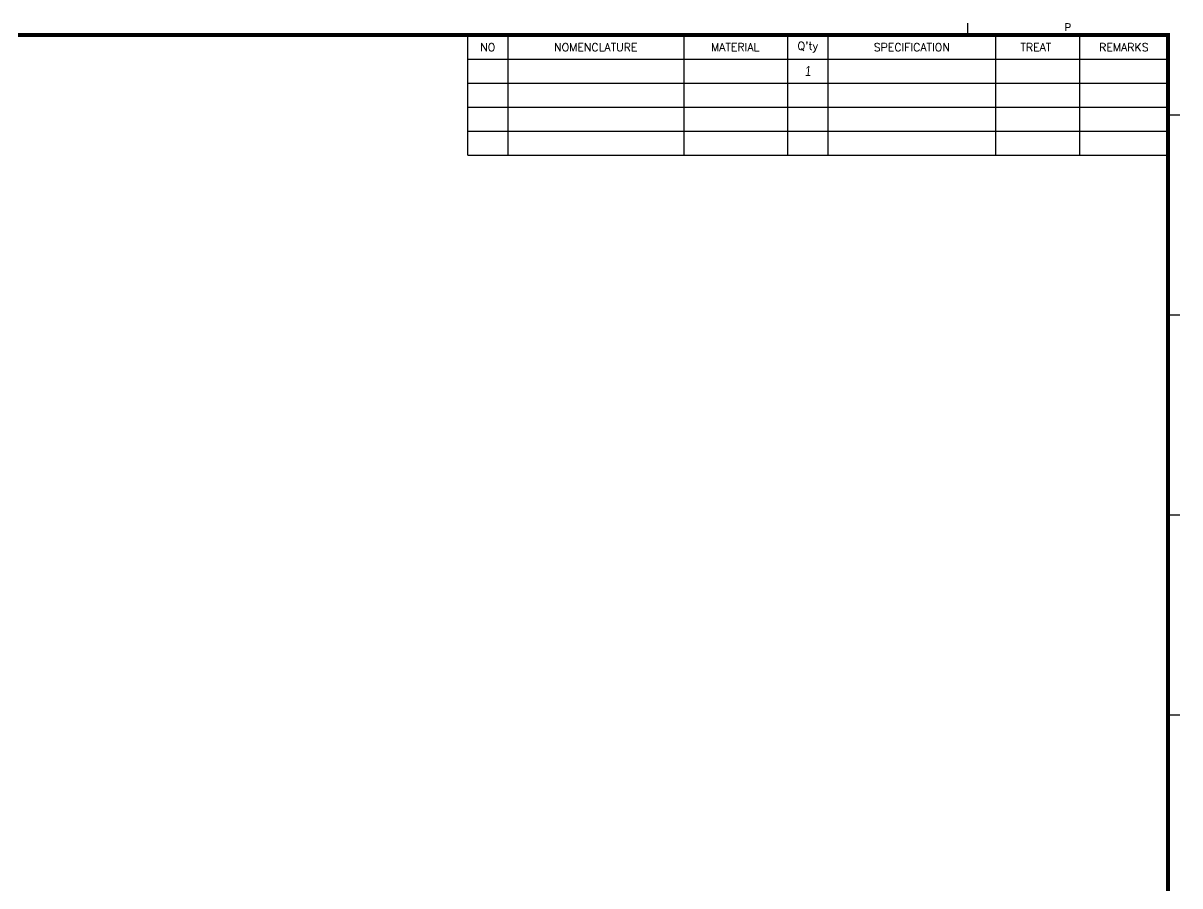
# Model space of a CAD drawing. Header units: millimetres. Extents: x 509 to 5579, y -1329 to 587.
# Drawn here: x 2471.5 to 2760.7, y -988.3 to -772.6 of the extents above; entities that cross this region are included whole.
import ezdxf
from ezdxf.enums import TextEntityAlignment as Align

# ---------------------------------------------------------------- set-up
doc = ezdxf.new("R2010")
doc.units = ezdxf.units.MM
doc.layers.get('0').update_dxf_attribs({"linetype": 'CONTINUOUS'})
doc.styles.add('a', font='GOTHIC.TTF')
doc.styles.add('SIM', font='simplex')
doc.styles.get("Standard").update_dxf_attribs({"font": 'gulim.ttc', "width": 0.8, "height": 2})

msp = doc.modelspace()

# ---------------------------------------------------------------- linework, layer by layer
for p, q in [((2707.652, -775.602), (2707.652, -772.602)), ((2582.652, -805.602), (2582.652, -775.602)), ((2592.652, -775.602), (2592.652, -805.602)), ((2636.652, -775.602), (2636.652, -805.602)), ((2662.652, -805.602), (2662.652, -775.602)), ((2672.652, -775.602), (2672.652, -805.602)), ((2714.652, -805.602), (2714.652, -775.602)), ((2735.652, -805.602), (2735.652, -775.602)), ((2582.652, -781.602), (2757.652, -781.602)), ((2582.652, -787.602), (2757.652, -787.602)), ((2582.652, -793.602), (2757.652, -793.602)), ((2760.652, -795.602), (2757.652, -795.602)), ((2582.652, -799.602), (2757.652, -799.602)), ((2582.652, -805.602), (2757.652, -805.602)), ((2760.652, -845.602), (2757.652, -845.602)), ((2760.652, -895.602), (2757.652, -895.602)), ((2760.652, -945.602), (2757.652, -945.602))]:
    msp.add_line(p, q)
at = {"const_width": 1}
msp.add_lwpolyline([(2757.652, -775.602), (1957.652, -775.602), (1957.652, -1325.602), (2757.652, -1325.602)], close=True, dxfattribs=at)

# ---------------------------------------------------------------- texts
msp.add_text('P', height=2).set_placement((2732.652, -773.602), align=Align.MIDDLE)
at = {"style": 'SIM'}
for s, p in [('NO', (2587.652, -778.631)), ('NOMENCLATURE', (2614.652, -778.631)), ("Q'ty", (2667.652, -778.631)), ('SPECIFICATION', (2693.652, -778.631)), ('TREAT', (2724.652, -778.631)), ('REMARKS', (2746.652, -778.631))]:
    msp.add_text(s, height=2, dxfattribs=at).set_placement(p, align=Align.MIDDLE)
msp.add_text('MATERIAL', height=2, dxfattribs=at).set_placement((2649.499, -779.571), align=Align.CENTER)
at = {"style": 'a', "oblique": 5, "width": 0.8}
msp.add_text('1', height=2.5, dxfattribs=at).set_placement((2667.652, -784.602), align=Align.MIDDLE_CENTER)

doc.saveas('drawing.dxf')
